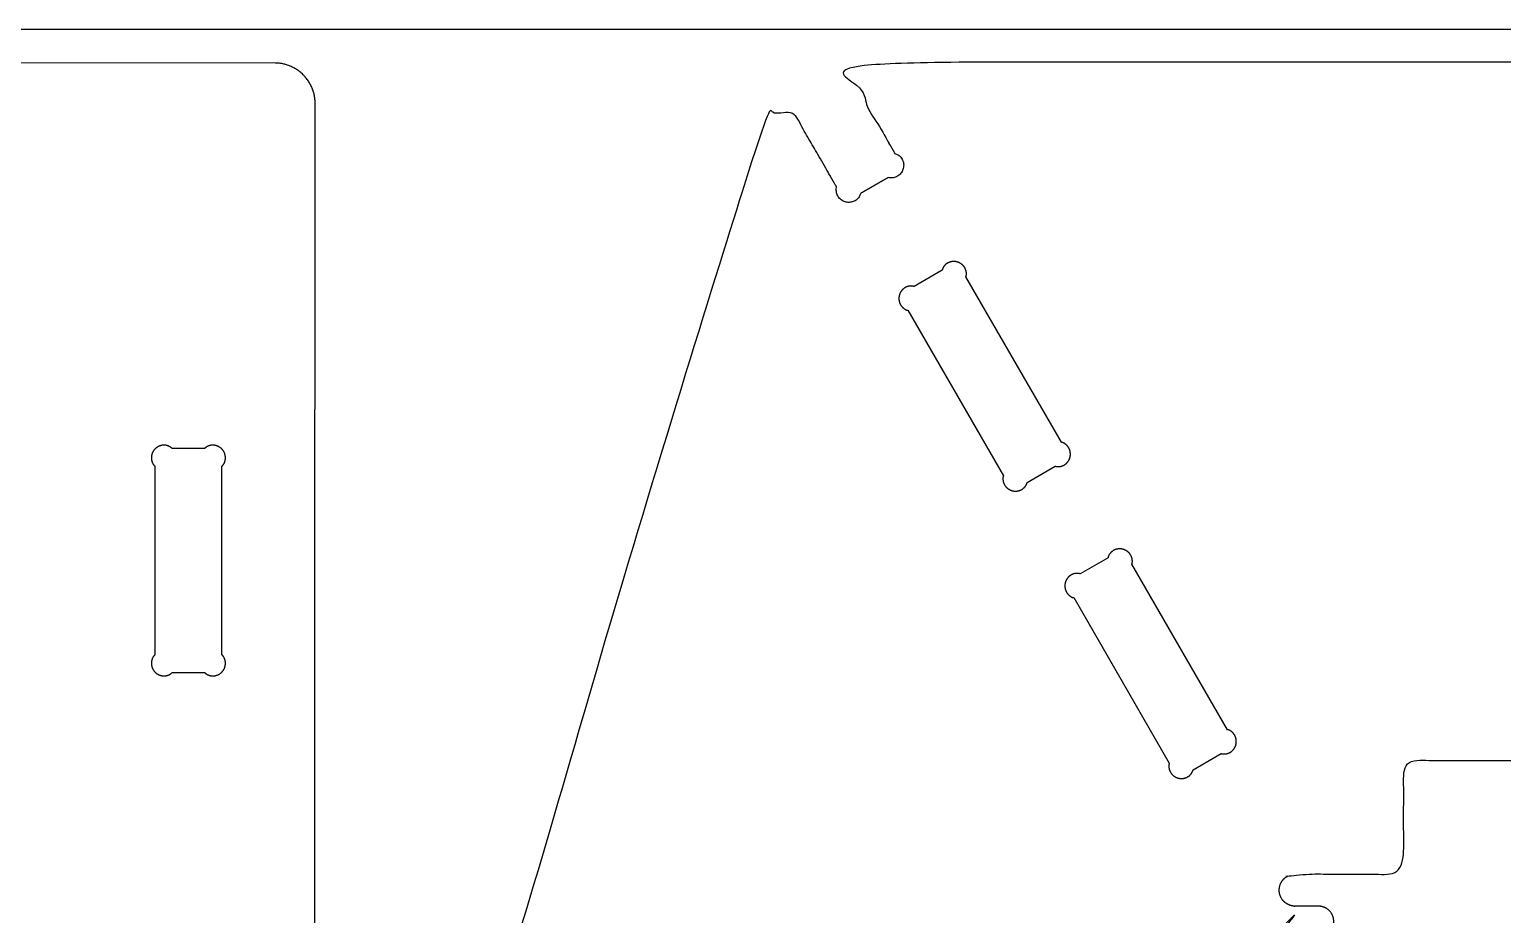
# Model space of a CAD drawing. Header units: millimetres. Extents: x 0 to 2438, y 0 to 1220.
# Drawn here: x 778 to 1238.5, y 943.3 to 1220 of the extents above; entities that cross this region are included whole.
import ezdxf

# ---------------------------------------------------------------- set-up
doc = ezdxf.new("R2010")
doc.units = ezdxf.units.MM
doc.header["$MEASUREMENT"] = 0
for name, color, linetype in [('Profile - inside', 30, 'Continuous'), ('Profile - outside', 7, 'Continuous'), ('Stock Perimeter', 1, 'Continuous')]:
    doc.layers.add(name, color=color, linetype=linetype)

msp = doc.modelspace()

# ---------------------------------------------------------------- linework, layer by layer
at = {"layer": 'Profile - inside'}
for points in [[(1052.56, 1132.22), (1082.47, 1080.43), (1082.45, 1080.41), (1082.44, 1080.39), (1082.44, 1080.37), (1082.43, 1080.35), (1082.42, 1080.33), (1082.41, 1080.31), (1082.4, 1080.28), (1082.39, 1080.26), (1082.38, 1080.24), (1082.38, 1080.21), (1082.36, 1080.16), (1082.35, 1080.11), (1082.34, 1080.06), (1082.33, 1080.01), (1082.32, 1079.95), (1082.32, 1079.9), (1082.31, 1079.84), (1082.31, 1079.78), (1082.3, 1079.72), (1082.3, 1079.66), (1082.3, 1079.6), (1082.3, 1079.52), (1082.31, 1079.43), (1082.31, 1079.34), (1082.32, 1079.25), (1082.33, 1079.16), (1082.34, 1079.07), (1082.35, 1078.98), (1082.37, 1078.89), (1082.38, 1078.8), (1082.4, 1078.71), (1082.43, 1078.61), (1082.45, 1078.52), (1082.48, 1078.43), (1082.51, 1078.34), (1082.54, 1078.25), (1082.58, 1078.16), (1082.61, 1078.07), (1082.65, 1077.98), (1082.7, 1077.89), (1082.74, 1077.8), (1082.79, 1077.71), (1082.84, 1077.62), (1082.89, 1077.54), (1082.94, 1077.45), (1083, 1077.37), (1083.06, 1077.29), (1083.12, 1077.21), (1083.18, 1077.13), (1083.24, 1077.05), (1083.31, 1076.97), (1083.38, 1076.9), (1083.45, 1076.83), (1083.52, 1076.75), (1083.6, 1076.69), (1083.68, 1076.62), (1083.75, 1076.55), (1083.83, 1076.49), (1083.91, 1076.43), (1084, 1076.37), (1084.08, 1076.31), (1084.16, 1076.26), (1084.25, 1076.21), (1084.34, 1076.16), (1084.43, 1076.11), (1084.51, 1076.07), (1084.6, 1076.03), (1084.69, 1075.99), (1084.78, 1075.95), (1084.87, 1075.92), (1084.97, 1075.88), (1085.06, 1075.85), (1085.15, 1075.83), (1085.24, 1075.8), (1085.33, 1075.78), (1085.42, 1075.76), (1085.51, 1075.74), (1085.61, 1075.72), (1085.7, 1075.71), (1085.79, 1075.7), (1085.88, 1075.69), (1085.97, 1075.68), (1086.05, 1075.68), (1086.14, 1075.68), (1086.23, 1075.67), (1086.37, 1075.68), (1086.45, 1075.68), (1086.52, 1075.68), (1086.59, 1075.69), (1086.67, 1075.7), (1086.74, 1075.71), (1086.81, 1075.72), (1086.89, 1075.73), (1086.96, 1075.74), (1087.04, 1075.75), (1087.11, 1075.77), (1087.19, 1075.79), (1087.26, 1075.81), (1087.34, 1075.83), (1087.41, 1075.85), (1087.49, 1075.87), (1087.56, 1075.9), (1087.63, 1075.92), (1087.71, 1075.95), (1087.78, 1075.98), (1087.85, 1076.01), (1087.92, 1076.05), (1088, 1076.08), (1088.07, 1076.12), (1088.14, 1076.15), (1088.21, 1076.19), (1088.28, 1076.23), (1088.34, 1076.27), (1088.41, 1076.32), (1088.48, 1076.36), (1088.54, 1076.41), (1088.61, 1076.46), (1088.67, 1076.51), (1088.73, 1076.56), (1088.79, 1076.61), (1088.85, 1076.66), (1088.91, 1076.72), (1088.97, 1076.77), (1089.03, 1076.83), (1089.08, 1076.89), (1089.13, 1076.95), (1089.19, 1077.01), (1089.24, 1077.07), (1089.28, 1077.13), (1089.33, 1077.19), (1089.38, 1077.26), (1089.42, 1077.32), (1089.47, 1077.39), (1089.51, 1077.45), (1089.55, 1077.52), (1089.58, 1077.59), (1089.62, 1077.66), (1089.65, 1077.73), (1089.69, 1077.8), (1089.72, 1077.87), (1089.75, 1077.94), (1089.78, 1078.01), (1089.8, 1078.08), (1089.83, 1078.15), (1089.85, 1078.22), (1089.87, 1078.29), (1089.89, 1078.36), (1089.91, 1078.43), (1098.65, 1083.48), (1098.72, 1083.46), (1098.79, 1083.44), (1098.87, 1083.43), (1098.94, 1083.41), (1099.01, 1083.4), (1099.09, 1083.38), (1099.16, 1083.37), (1099.24, 1083.36), (1099.31, 1083.36), (1099.39, 1083.35), (1099.47, 1083.35), (1099.55, 1083.34), (1099.62, 1083.34), (1099.7, 1083.34), (1099.78, 1083.35), (1099.86, 1083.35), (1099.94, 1083.36), (1100.01, 1083.36), (1100.09, 1083.37), (1100.17, 1083.38), (1100.25, 1083.4), (1100.33, 1083.41), (1100.4, 1083.43), (1100.48, 1083.45), (1100.56, 1083.47), (1100.64, 1083.49), (1100.71, 1083.51), (1100.79, 1083.54), (1100.86, 1083.56), (1100.94, 1083.59), (1101.01, 1083.62), (1101.09, 1083.65), (1101.16, 1083.69), (1101.23, 1083.72), (1101.3, 1083.76), (1101.37, 1083.8), (1101.44, 1083.84), (1101.51, 1083.88), (1101.58, 1083.92), (1101.64, 1083.96), (1101.71, 1084.01), (1101.77, 1084.05), (1101.84, 1084.1), (1101.9, 1084.15), (1101.96, 1084.2), (1102.02, 1084.25), (1102.08, 1084.3), (1102.14, 1084.35), (1102.19, 1084.41), (1102.25, 1084.46), (1102.3, 1084.52), (1102.35, 1084.57), (1102.41, 1084.63), (1102.45, 1084.69), (1102.5, 1084.75), (1102.55, 1084.8), (1102.6, 1084.86), (1102.64, 1084.92), (1102.68, 1084.98), (1102.73, 1085.04), (1102.77, 1085.1), (1102.8, 1085.17), (1102.88, 1085.29), (1102.92, 1085.37), (1102.96, 1085.44), (1103, 1085.52), (1103.04, 1085.6), (1103.08, 1085.69), (1103.11, 1085.77), (1103.15, 1085.85), (1103.18, 1085.94), (1103.21, 1086.03), (1103.24, 1086.12), (1103.26, 1086.21), (1103.29, 1086.3), (1103.31, 1086.39), (1103.33, 1086.49), (1103.35, 1086.58), (1103.36, 1086.68), (1103.38, 1086.78), (1103.39, 1086.87), (1103.4, 1086.97), (1103.4, 1087.07), (1103.4, 1087.17), (1103.41, 1087.27), (1103.4, 1087.37), (1103.4, 1087.47), (1103.39, 1087.57), (1103.38, 1087.67), (1103.37, 1087.77), (1103.36, 1087.87), (1103.34, 1087.97), (1103.32, 1088.07), (1103.3, 1088.17), (1103.27, 1088.27), (1103.24, 1088.37), (1103.21, 1088.47), (1103.18, 1088.56), (1103.15, 1088.66), (1103.11, 1088.75), (1103.07, 1088.84), (1103.03, 1088.94), (1102.98, 1089.03), (1102.94, 1089.12), (1102.89, 1089.2), (1102.84, 1089.29), (1102.78, 1089.37), (1102.73, 1089.46), (1102.67, 1089.54), (1102.62, 1089.62), (1102.56, 1089.69), (1102.49, 1089.77), (1102.43, 1089.84), (1102.37, 1089.92), (1102.3, 1089.98), (1102.23, 1090.05), (1102.17, 1090.12), (1102.1, 1090.18), (1102.03, 1090.24), (1101.96, 1090.3), (1101.88, 1090.36), (1101.81, 1090.41), (1101.74, 1090.47), (1101.67, 1090.52), (1101.59, 1090.57), (1101.52, 1090.61), (1101.44, 1090.66), (1101.39, 1090.69), (1101.34, 1090.71), (1101.28, 1090.74), (1101.23, 1090.77), (1101.18, 1090.79), (1101.13, 1090.81), (1101.08, 1090.83), (1101.03, 1090.85), (1100.98, 1090.87), (1100.93, 1090.88), (1100.88, 1090.9), (1100.84, 1090.91), (1100.81, 1090.91), (1100.79, 1090.92), (1100.77, 1090.92), (1100.74, 1090.93), (1100.72, 1090.93), (1100.7, 1090.93), (1100.67, 1090.93), (1100.65, 1090.94), (1070.75, 1142.72), (1070.76, 1142.74), (1070.77, 1142.76), (1070.78, 1142.78), (1070.78, 1142.8), (1070.79, 1142.83), (1070.8, 1142.85), (1070.81, 1142.87), (1070.82, 1142.89), (1070.83, 1142.94), (1070.84, 1142.99), (1070.86, 1143.04), (1070.87, 1143.09), (1070.87, 1143.14), (1070.88, 1143.2), (1070.89, 1143.25), (1070.89, 1143.31), (1070.9, 1143.37), (1070.9, 1143.42), (1070.9, 1143.48), (1070.9, 1143.54), (1070.9, 1143.63), (1070.9, 1143.72), (1070.89, 1143.81), (1070.89, 1143.9), (1070.88, 1143.99), (1070.87, 1144.08), (1070.85, 1144.17), (1070.84, 1144.26), (1070.82, 1144.35), (1070.8, 1144.44), (1070.78, 1144.53), (1070.75, 1144.63), (1070.72, 1144.72), (1070.69, 1144.81), (1070.66, 1144.9), (1070.63, 1144.99), (1070.59, 1145.08), (1070.55, 1145.17), (1070.51, 1145.26), (1070.46, 1145.35), (1070.42, 1145.44), (1070.37, 1145.52), (1070.32, 1145.61), (1070.26, 1145.69), (1070.21, 1145.78), (1070.15, 1145.86), (1070.09, 1145.94), (1070.02, 1146.02), (1069.96, 1146.1), (1069.89, 1146.18), (1069.82, 1146.25), (1069.75, 1146.32), (1069.68, 1146.39), (1069.6, 1146.46), (1069.53, 1146.53), (1069.45, 1146.59), (1069.37, 1146.66), (1069.29, 1146.72), (1069.21, 1146.78), (1069.12, 1146.83), (1069.04, 1146.89), (1068.95, 1146.94), (1068.87, 1146.99), (1068.78, 1147.03), (1068.69, 1147.08), (1068.6, 1147.12), (1068.51, 1147.16), (1068.42, 1147.2), (1068.33, 1147.23), (1068.24, 1147.26), (1068.15, 1147.29), (1068.05, 1147.32), (1067.96, 1147.35), (1067.87, 1147.37), (1067.78, 1147.39), (1067.69, 1147.41), (1067.6, 1147.42), (1067.51, 1147.44), (1067.42, 1147.45), (1067.33, 1147.46), (1067.24, 1147.46), (1067.15, 1147.47), (1067.06, 1147.47), (1066.97, 1147.47), (1066.83, 1147.47), (1066.76, 1147.47), (1066.68, 1147.46), (1066.61, 1147.46), (1066.54, 1147.45), (1066.46, 1147.44), (1066.39, 1147.43), (1066.31, 1147.42), (1066.24, 1147.41), (1066.17, 1147.39), (1066.09, 1147.38), (1066.02, 1147.36), (1065.94, 1147.34), (1065.87, 1147.32), (1065.79, 1147.3), (1065.72, 1147.27), (1065.64, 1147.25), (1065.57, 1147.22), (1065.5, 1147.2), (1065.42, 1147.17), (1065.35, 1147.13), (1065.28, 1147.1), (1065.21, 1147.07), (1065.14, 1147.03), (1065.07, 1146.99), (1065, 1146.96), (1064.93, 1146.91), (1064.86, 1146.87), (1064.79, 1146.83), (1064.73, 1146.78), (1064.66, 1146.74), (1064.6, 1146.69), (1064.53, 1146.64), (1064.47, 1146.59), (1064.41, 1146.54), (1064.35, 1146.49), (1064.29, 1146.43), (1064.24, 1146.38), (1064.18, 1146.32), (1064.13, 1146.26), (1064.07, 1146.2), (1064.02, 1146.14), (1063.97, 1146.08), (1063.92, 1146.02), (1063.87, 1145.96), (1063.83, 1145.89), (1063.78, 1145.83), (1063.74, 1145.76), (1063.7, 1145.69), (1063.66, 1145.63), (1063.62, 1145.56), (1063.59, 1145.49), (1063.55, 1145.42), (1063.52, 1145.35), (1063.49, 1145.28), (1063.46, 1145.21), (1063.43, 1145.14), (1063.4, 1145.07), (1063.38, 1145), (1063.36, 1144.93), (1063.34, 1144.86), (1063.32, 1144.79), (1063.3, 1144.72), (1054.55, 1139.66), (1054.48, 1139.69), (1054.41, 1139.7), (1054.34, 1139.72), (1054.26, 1139.74), (1054.19, 1139.75), (1054.12, 1139.76), (1054.04, 1139.77), (1053.96, 1139.78), (1053.89, 1139.79), (1053.81, 1139.8), (1053.74, 1139.8), (1053.66, 1139.81), (1053.58, 1139.81), (1053.5, 1139.81), (1053.42, 1139.8), (1053.35, 1139.8), (1053.27, 1139.79), (1053.19, 1139.79), (1053.11, 1139.78), (1053.03, 1139.77), (1052.95, 1139.75), (1052.88, 1139.74), (1052.8, 1139.72), (1052.72, 1139.7), (1052.64, 1139.68), (1052.57, 1139.66), (1052.49, 1139.64), (1052.41, 1139.61), (1052.34, 1139.58), (1052.26, 1139.56), (1052.19, 1139.53), (1052.12, 1139.49), (1052.04, 1139.46), (1051.97, 1139.43), (1051.9, 1139.39), (1051.83, 1139.35), (1051.76, 1139.31), (1051.69, 1139.27), (1051.62, 1139.23), (1051.56, 1139.19), (1051.49, 1139.14), (1051.43, 1139.09), (1051.36, 1139.05), (1051.3, 1139), (1051.24, 1138.95), (1051.18, 1138.9), (1051.12, 1138.85), (1051.06, 1138.79), (1051.01, 1138.74), (1050.95, 1138.69), (1050.9, 1138.63), (1050.85, 1138.57), (1050.8, 1138.52), (1050.75, 1138.46), (1050.7, 1138.4), (1050.65, 1138.34), (1050.61, 1138.28), (1050.56, 1138.22), (1050.52, 1138.16), (1050.48, 1138.1), (1050.44, 1138.04), (1050.4, 1137.98), (1050.32, 1137.86), (1050.28, 1137.78), (1050.24, 1137.7), (1050.2, 1137.63), (1050.16, 1137.54), (1050.12, 1137.46), (1050.09, 1137.38), (1050.05, 1137.29), (1050.02, 1137.21), (1049.99, 1137.12), (1049.96, 1137.03), (1049.94, 1136.94), (1049.91, 1136.85), (1049.89, 1136.75), (1049.87, 1136.66), (1049.85, 1136.56), (1049.84, 1136.47), (1049.83, 1136.37), (1049.82, 1136.27), (1049.81, 1136.17), (1049.8, 1136.08), (1049.8, 1135.98), (1049.8, 1135.88), (1049.8, 1135.78), (1049.8, 1135.68), (1049.81, 1135.58), (1049.82, 1135.47), (1049.83, 1135.37), (1049.85, 1135.27), (1049.86, 1135.17), (1049.88, 1135.07), (1049.91, 1134.98), (1049.93, 1134.88), (1049.96, 1134.78), (1049.99, 1134.68), (1050.02, 1134.59), (1050.06, 1134.49), (1050.09, 1134.4), (1050.13, 1134.3), (1050.18, 1134.21), (1050.22, 1134.12), (1050.27, 1134.03), (1050.32, 1133.94), (1050.37, 1133.86), (1050.42, 1133.77), (1050.47, 1133.69), (1050.53, 1133.61), (1050.59, 1133.53), (1050.65, 1133.45), (1050.71, 1133.38), (1050.77, 1133.3), (1050.84, 1133.23), (1050.9, 1133.16), (1050.97, 1133.1), (1051.04, 1133.03), (1051.11, 1132.97), (1051.18, 1132.91), (1051.25, 1132.85), (1051.32, 1132.79), (1051.39, 1132.73), (1051.46, 1132.68), (1051.54, 1132.63), (1051.61, 1132.58), (1051.69, 1132.54), (1051.76, 1132.49), (1051.82, 1132.46), (1051.87, 1132.43), (1051.92, 1132.41), (1051.97, 1132.38), (1052.02, 1132.36), (1052.08, 1132.34), (1052.13, 1132.32), (1052.18, 1132.3), (1052.23, 1132.28), (1052.28, 1132.27), (1052.32, 1132.25), (1052.37, 1132.24), (1052.4, 1132.24), (1052.42, 1132.23), (1052.44, 1132.23), (1052.47, 1132.23), (1052.49, 1132.22), (1052.52, 1132.22), (1052.54, 1132.22), (1052.56, 1132.22)], [(838.19, 1024.46), (838.19, 1083.51), (838.21, 1083.52), (838.23, 1083.54), (838.25, 1083.55), (838.27, 1083.56), (838.28, 1083.58), (838.3, 1083.59), (838.32, 1083.61), (838.34, 1083.63), (838.37, 1083.66), (838.41, 1083.7), (838.45, 1083.73), (838.48, 1083.77), (838.51, 1083.81), (838.55, 1083.86), (838.58, 1083.9), (838.61, 1083.95), (838.65, 1084), (838.68, 1084.04), (838.71, 1084.1), (838.74, 1084.15), (838.78, 1084.22), (838.82, 1084.3), (838.86, 1084.38), (838.9, 1084.46), (838.94, 1084.54), (838.97, 1084.63), (839.01, 1084.71), (839.04, 1084.8), (839.07, 1084.89), (839.1, 1084.98), (839.12, 1085.07), (839.15, 1085.16), (839.17, 1085.25), (839.19, 1085.35), (839.21, 1085.44), (839.22, 1085.54), (839.24, 1085.64), (839.25, 1085.73), (839.26, 1085.83), (839.26, 1085.93), (839.26, 1086.03), (839.27, 1086.13), (839.26, 1086.23), (839.26, 1086.33), (839.25, 1086.43), (839.24, 1086.53), (839.23, 1086.63), (839.22, 1086.73), (839.2, 1086.83), (839.18, 1086.93), (839.16, 1087.03), (839.13, 1087.13), (839.1, 1087.23), (839.07, 1087.32), (839.04, 1087.42), (839.01, 1087.52), (838.97, 1087.61), (838.93, 1087.7), (838.89, 1087.79), (838.84, 1087.89), (838.8, 1087.97), (838.75, 1088.06), (838.7, 1088.15), (838.64, 1088.23), (838.59, 1088.32), (838.53, 1088.4), (838.47, 1088.48), (838.41, 1088.55), (838.35, 1088.63), (838.29, 1088.7), (838.23, 1088.77), (838.16, 1088.84), (838.09, 1088.91), (838.03, 1088.98), (837.96, 1089.04), (837.89, 1089.1), (837.82, 1089.16), (837.74, 1089.22), (837.67, 1089.27), (837.6, 1089.32), (837.52, 1089.37), (837.45, 1089.42), (837.37, 1089.47), (837.3, 1089.51), (837.17, 1089.58), (837.11, 1089.62), (837.04, 1089.65), (836.98, 1089.68), (836.91, 1089.71), (836.84, 1089.74), (836.77, 1089.77), (836.7, 1089.8), (836.63, 1089.82), (836.56, 1089.85), (836.49, 1089.87), (836.41, 1089.89), (836.34, 1089.92), (836.27, 1089.94), (836.19, 1089.95), (836.11, 1089.97), (836.04, 1089.99), (835.96, 1090), (835.88, 1090.01), (835.81, 1090.02), (835.73, 1090.03), (835.65, 1090.04), (835.57, 1090.05), (835.49, 1090.05), (835.41, 1090.05), (835.33, 1090.05), (835.25, 1090.05), (835.17, 1090.05), (835.09, 1090.05), (835.01, 1090.04), (834.93, 1090.03), (834.85, 1090.02), (834.77, 1090.01), (834.69, 1090), (834.61, 1089.99), (834.54, 1089.97), (834.46, 1089.95), (834.38, 1089.93), (834.3, 1089.91), (834.23, 1089.89), (834.15, 1089.86), (834.08, 1089.84), (834, 1089.81), (833.93, 1089.78), (833.86, 1089.75), (833.78, 1089.72), (833.71, 1089.68), (833.64, 1089.65), (833.57, 1089.61), (833.51, 1089.57), (833.44, 1089.53), (833.37, 1089.49), (833.31, 1089.45), (833.25, 1089.41), (833.19, 1089.36), (833.12, 1089.32), (833.07, 1089.27), (833.01, 1089.22), (832.95, 1089.17), (832.89, 1089.12), (832.84, 1089.07), (832.79, 1089.02), (832.74, 1088.97), (822.65, 1088.96), (822.59, 1089.02), (822.54, 1089.07), (822.49, 1089.12), (822.43, 1089.17), (822.38, 1089.22), (822.32, 1089.27), (822.26, 1089.32), (822.2, 1089.36), (822.13, 1089.41), (822.07, 1089.45), (822.01, 1089.49), (821.94, 1089.53), (821.88, 1089.57), (821.81, 1089.61), (821.74, 1089.65), (821.67, 1089.68), (821.6, 1089.72), (821.53, 1089.75), (821.45, 1089.78), (821.38, 1089.81), (821.31, 1089.84), (821.23, 1089.86), (821.16, 1089.89), (821.08, 1089.91), (821, 1089.93), (820.93, 1089.95), (820.85, 1089.97), (820.77, 1089.99), (820.69, 1090), (820.61, 1090.01), (820.53, 1090.02), (820.45, 1090.03), (820.37, 1090.04), (820.29, 1090.05), (820.21, 1090.05), (820.13, 1090.05), (820.05, 1090.05), (819.97, 1090.05), (819.89, 1090.05), (819.82, 1090.05), (819.74, 1090.04), (819.66, 1090.03), (819.58, 1090.02), (819.5, 1090.01), (819.42, 1090), (819.35, 1089.99), (819.27, 1089.97), (819.19, 1089.95), (819.12, 1089.94), (819.04, 1089.92), (818.97, 1089.89), (818.9, 1089.87), (818.82, 1089.85), (818.75, 1089.82), (818.68, 1089.8), (818.61, 1089.77), (818.54, 1089.74), (818.47, 1089.71), (818.41, 1089.68), (818.34, 1089.65), (818.28, 1089.62), (818.21, 1089.58), (818.09, 1089.51), (818.01, 1089.47), (817.94, 1089.42), (817.86, 1089.37), (817.79, 1089.32), (817.71, 1089.27), (817.64, 1089.22), (817.57, 1089.16), (817.5, 1089.1), (817.43, 1089.04), (817.36, 1088.98), (817.29, 1088.91), (817.22, 1088.84), (817.16, 1088.77), (817.09, 1088.7), (817.03, 1088.63), (816.97, 1088.55), (816.91, 1088.48), (816.85, 1088.4), (816.8, 1088.32), (816.74, 1088.23), (816.69, 1088.15), (816.64, 1088.06), (816.59, 1087.97), (816.54, 1087.89), (816.5, 1087.79), (816.46, 1087.7), (816.42, 1087.61), (816.38, 1087.52), (816.34, 1087.42), (816.31, 1087.32), (816.28, 1087.23), (816.25, 1087.13), (816.23, 1087.03), (816.21, 1086.93), (816.19, 1086.83), (816.17, 1086.73), (816.15, 1086.63), (816.14, 1086.53), (816.13, 1086.43), (816.13, 1086.33), (816.12, 1086.23), (816.12, 1086.13), (816.12, 1086.03), (816.12, 1085.93), (816.13, 1085.83), (816.14, 1085.73), (816.15, 1085.64), (816.16, 1085.54), (816.18, 1085.44), (816.2, 1085.35), (816.21, 1085.25), (816.24, 1085.16), (816.26, 1085.07), (816.29, 1084.98), (816.32, 1084.89), (816.35, 1084.8), (816.38, 1084.71), (816.41, 1084.63), (816.45, 1084.54), (816.48, 1084.46), (816.52, 1084.38), (816.56, 1084.3), (816.6, 1084.22), (816.65, 1084.15), (816.68, 1084.1), (816.71, 1084.04), (816.74, 1084), (816.77, 1083.95), (816.8, 1083.9), (816.84, 1083.86), (816.87, 1083.81), (816.91, 1083.77), (816.94, 1083.73), (816.97, 1083.7), (817.01, 1083.66), (817.05, 1083.63), (817.06, 1083.61), (817.08, 1083.59), (817.1, 1083.58), (817.12, 1083.56), (817.14, 1083.55), (817.16, 1083.54), (817.18, 1083.52), (817.19, 1083.51), (817.19, 1024.46), (817.17, 1024.45), (817.15, 1024.44), (817.14, 1024.42), (817.12, 1024.41), (817.1, 1024.39), (817.08, 1024.38), (817.06, 1024.36), (817.04, 1024.35), (817.01, 1024.31), (816.97, 1024.28), (816.94, 1024.24), (816.9, 1024.2), (816.87, 1024.16), (816.84, 1024.12), (816.8, 1024.07), (816.77, 1024.03), (816.74, 1023.98), (816.71, 1023.93), (816.68, 1023.88), (816.65, 1023.83), (816.6, 1023.75), (816.56, 1023.67), (816.52, 1023.59), (816.48, 1023.51), (816.45, 1023.43), (816.41, 1023.35), (816.38, 1023.26), (816.35, 1023.17), (816.32, 1023.09), (816.29, 1023), (816.26, 1022.91), (816.24, 1022.81), (816.21, 1022.72), (816.2, 1022.63), (816.18, 1022.53), (816.16, 1022.44), (816.15, 1022.34), (816.14, 1022.24), (816.13, 1022.14), (816.12, 1022.04), (816.12, 1021.94), (816.12, 1021.84), (816.12, 1021.74), (816.13, 1021.64), (816.13, 1021.54), (816.14, 1021.44), (816.15, 1021.34), (816.17, 1021.24), (816.19, 1021.14), (816.21, 1021.04), (816.23, 1020.94), (816.25, 1020.84), (816.28, 1020.75), (816.31, 1020.65), (816.34, 1020.55), (816.38, 1020.46), (816.42, 1020.36), (816.46, 1020.27), (816.5, 1020.18), (816.54, 1020.09), (816.59, 1020), (816.64, 1019.91), (816.69, 1019.83), (816.74, 1019.74), (816.8, 1019.66), (816.85, 1019.58), (816.91, 1019.5), (816.97, 1019.42), (817.03, 1019.35), (817.09, 1019.27), (817.16, 1019.2), (817.22, 1019.13), (817.29, 1019.06), (817.36, 1019), (817.43, 1018.93), (817.5, 1018.87), (817.57, 1018.81), (817.64, 1018.76), (817.71, 1018.7), (817.79, 1018.65), (817.86, 1018.6), (817.94, 1018.55), (818.01, 1018.5), (818.09, 1018.46), (818.21, 1018.39), (818.28, 1018.36), (818.34, 1018.32), (818.41, 1018.29), (818.47, 1018.26), (818.54, 1018.23), (818.61, 1018.2), (818.68, 1018.18), (818.75, 1018.15), (818.82, 1018.12), (818.9, 1018.1), (818.97, 1018.08), (819.04, 1018.06), (819.12, 1018.04), (819.19, 1018.02), (819.27, 1018), (819.35, 1017.99), (819.42, 1017.97), (819.5, 1017.96), (819.58, 1017.95), (819.66, 1017.94), (819.74, 1017.93), (819.82, 1017.93), (819.9, 1017.92), (819.98, 1017.92), (820.06, 1017.92), (820.14, 1017.92), (820.22, 1017.92), (820.3, 1017.93), (820.38, 1017.93), (820.46, 1017.94), (820.53, 1017.95), (820.61, 1017.96), (820.69, 1017.97), (820.77, 1017.99), (820.85, 1018), (820.93, 1018.02), (821.01, 1018.04), (821.08, 1018.06), (821.16, 1018.08), (821.23, 1018.11), (821.31, 1018.14), (821.38, 1018.16), (821.46, 1018.19), (821.53, 1018.22), (821.6, 1018.26), (821.67, 1018.29), (821.74, 1018.33), (821.81, 1018.36), (821.88, 1018.4), (821.95, 1018.44), (822.01, 1018.48), (822.08, 1018.52), (822.14, 1018.57), (822.2, 1018.61), (822.26, 1018.66), (822.32, 1018.71), (822.38, 1018.75), (822.44, 1018.8), (822.49, 1018.85), (822.54, 1018.9), (822.6, 1018.96), (822.65, 1019.01), (832.74, 1019.01), (832.79, 1018.96), (832.84, 1018.9), (832.89, 1018.85), (832.95, 1018.8), (833.01, 1018.75), (833.06, 1018.71), (833.12, 1018.66), (833.18, 1018.61), (833.25, 1018.57), (833.31, 1018.52), (833.37, 1018.48), (833.44, 1018.44), (833.51, 1018.4), (833.57, 1018.36), (833.64, 1018.33), (833.71, 1018.29), (833.78, 1018.26), (833.86, 1018.22), (833.93, 1018.19), (834, 1018.16), (834.08, 1018.14), (834.15, 1018.11), (834.23, 1018.08), (834.3, 1018.06), (834.38, 1018.04), (834.46, 1018.02), (834.53, 1018), (834.61, 1017.99), (834.69, 1017.97), (834.77, 1017.96), (834.85, 1017.95), (834.93, 1017.94), (835.01, 1017.93), (835.09, 1017.93), (835.17, 1017.92), (835.25, 1017.92), (835.33, 1017.92), (835.41, 1017.92), (835.49, 1017.92), (835.57, 1017.93), (835.65, 1017.93), (835.73, 1017.94), (835.8, 1017.95), (835.88, 1017.96), (835.96, 1017.97), (836.04, 1017.99), (836.11, 1018), (836.19, 1018.02), (836.27, 1018.04), (836.34, 1018.06), (836.41, 1018.08), (836.49, 1018.1), (836.56, 1018.12), (836.63, 1018.15), (836.7, 1018.18), (836.77, 1018.2), (836.84, 1018.23), (836.91, 1018.26), (836.98, 1018.29), (837.04, 1018.32), (837.11, 1018.36), (837.17, 1018.39), (837.3, 1018.46), (837.37, 1018.5), (837.45, 1018.55), (837.52, 1018.6), (837.6, 1018.65), (837.67, 1018.7), (837.74, 1018.76), (837.82, 1018.81), (837.89, 1018.87), (837.96, 1018.93), (838.03, 1019), (838.09, 1019.06), (838.16, 1019.13), (838.23, 1019.2), (838.29, 1019.27), (838.35, 1019.35), (838.41, 1019.42), (838.47, 1019.5), (838.53, 1019.58), (838.59, 1019.66), (838.64, 1019.74), (838.7, 1019.83), (838.75, 1019.91), (838.8, 1020), (838.84, 1020.09), (838.89, 1020.18), (838.93, 1020.27), (838.97, 1020.36), (839.01, 1020.46), (839.04, 1020.55), (839.07, 1020.65), (839.1, 1020.75), (839.13, 1020.84), (839.16, 1020.94), (839.18, 1021.04), (839.2, 1021.14), (839.22, 1021.24), (839.23, 1021.34), (839.24, 1021.44), (839.25, 1021.54), (839.26, 1021.64), (839.26, 1021.74), (839.27, 1021.84), (839.26, 1021.94), (839.26, 1022.04), (839.26, 1022.14), (839.25, 1022.24), (839.24, 1022.34), (839.22, 1022.44), (839.21, 1022.53), (839.19, 1022.63), (839.17, 1022.72), (839.15, 1022.81), (839.12, 1022.91), (839.1, 1023), (839.07, 1023.09), (839.04, 1023.17), (839.01, 1023.26), (838.97, 1023.35), (838.94, 1023.43), (838.9, 1023.51), (838.86, 1023.59), (838.82, 1023.67), (838.78, 1023.75), (838.74, 1023.83), (838.71, 1023.88), (838.68, 1023.93), (838.65, 1023.98), (838.61, 1024.03), (838.58, 1024.07), (838.55, 1024.12), (838.51, 1024.16), (838.48, 1024.2), (838.45, 1024.24), (838.41, 1024.28), (838.38, 1024.31), (838.34, 1024.35), (838.32, 1024.36), (838.3, 1024.38), (838.29, 1024.39), (838.27, 1024.41), (838.25, 1024.42), (838.23, 1024.44), (838.21, 1024.45), (838.19, 1024.46)], [(1104.43, 1042.38), (1134.33, 990.6), (1134.32, 990.58), (1134.31, 990.56), (1134.3, 990.54), (1134.29, 990.52), (1134.29, 990.49), (1134.28, 990.47), (1134.27, 990.45), (1134.26, 990.43), (1134.25, 990.4), (1134.25, 990.38), (1134.23, 990.33), (1134.22, 990.28), (1134.21, 990.23), (1134.2, 990.17), (1134.19, 990.12), (1134.18, 990.06), (1134.18, 990.01), (1134.18, 989.95), (1134.17, 989.89), (1134.17, 989.83), (1134.17, 989.77), (1134.17, 989.68), (1134.17, 989.59), (1134.18, 989.51), (1134.19, 989.42), (1134.19, 989.33), (1134.21, 989.24), (1134.22, 989.15), (1134.24, 989.06), (1134.25, 988.96), (1134.27, 988.87), (1134.3, 988.78), (1134.32, 988.69), (1134.35, 988.6), (1134.38, 988.51), (1134.41, 988.41), (1134.45, 988.32), (1134.48, 988.23), (1134.52, 988.14), (1134.56, 988.05), (1134.61, 987.97), (1134.66, 987.88), (1134.7, 987.79), (1134.76, 987.7), (1134.81, 987.62), (1134.87, 987.54), (1134.92, 987.45), (1134.99, 987.37), (1135.05, 987.29), (1135.11, 987.22), (1135.18, 987.14), (1135.25, 987.06), (1135.32, 986.99), (1135.39, 986.92), (1135.47, 986.85), (1135.54, 986.78), (1135.62, 986.72), (1135.7, 986.66), (1135.78, 986.6), (1135.86, 986.54), (1135.95, 986.48), (1136.03, 986.43), (1136.12, 986.38), (1136.21, 986.33), (1136.29, 986.28), (1136.38, 986.24), (1136.47, 986.19), (1136.56, 986.15), (1136.65, 986.12), (1136.74, 986.08), (1136.83, 986.05), (1136.93, 986.02), (1137.02, 985.99), (1137.11, 985.97), (1137.2, 985.94), (1137.29, 985.92), (1137.38, 985.91), (1137.47, 985.89), (1137.56, 985.88), (1137.66, 985.87), (1137.75, 985.86), (1137.83, 985.85), (1137.92, 985.84), (1138.01, 985.84), (1138.1, 985.84), (1138.24, 985.84), (1138.31, 985.85), (1138.39, 985.85), (1138.46, 985.86), (1138.53, 985.86), (1138.61, 985.87), (1138.68, 985.88), (1138.76, 985.89), (1138.83, 985.91), (1138.91, 985.92), (1138.98, 985.94), (1139.06, 985.95), (1139.13, 985.97), (1139.2, 985.99), (1139.28, 986.01), (1139.35, 986.04), (1139.43, 986.06), (1139.5, 986.09), (1139.58, 986.12), (1139.65, 986.15), (1139.72, 986.18), (1139.79, 986.21), (1139.86, 986.25), (1139.94, 986.28), (1140.01, 986.32), (1140.08, 986.36), (1140.14, 986.4), (1140.21, 986.44), (1140.28, 986.48), (1140.35, 986.53), (1140.41, 986.58), (1140.48, 986.62), (1140.54, 986.67), (1140.6, 986.72), (1140.66, 986.78), (1140.72, 986.83), (1140.78, 986.88), (1140.84, 986.94), (1140.89, 987), (1140.95, 987.05), (1141, 987.11), (1141.05, 987.17), (1141.1, 987.23), (1141.15, 987.3), (1141.2, 987.36), (1141.25, 987.42), (1141.29, 987.49), (1141.33, 987.55), (1141.37, 987.62), (1141.41, 987.69), (1141.45, 987.76), (1141.49, 987.82), (1141.52, 987.89), (1141.56, 987.96), (1141.59, 988.03), (1141.62, 988.1), (1141.64, 988.17), (1141.67, 988.24), (1141.7, 988.31), (1141.72, 988.39), (1141.74, 988.46), (1141.76, 988.53), (1141.78, 988.6), (1150.52, 993.65), (1150.59, 993.63), (1150.66, 993.61), (1150.74, 993.59), (1150.81, 993.58), (1150.88, 993.56), (1150.96, 993.55), (1151.03, 993.54), (1151.11, 993.53), (1151.18, 993.52), (1151.26, 993.52), (1151.34, 993.51), (1151.41, 993.51), (1151.49, 993.51), (1151.57, 993.51), (1151.65, 993.51), (1151.73, 993.52), (1151.8, 993.52), (1151.88, 993.53), (1151.96, 993.54), (1152.04, 993.55), (1152.12, 993.56), (1152.19, 993.58), (1152.27, 993.59), (1152.35, 993.61), (1152.43, 993.63), (1152.5, 993.65), (1152.58, 993.68), (1152.66, 993.7), (1152.73, 993.73), (1152.81, 993.76), (1152.88, 993.79), (1152.95, 993.82), (1153.03, 993.85), (1153.1, 993.89), (1153.17, 993.93), (1153.24, 993.96), (1153.31, 994), (1153.38, 994.04), (1153.45, 994.09), (1153.51, 994.13), (1153.58, 994.17), (1153.64, 994.22), (1153.71, 994.27), (1153.77, 994.32), (1153.83, 994.37), (1153.89, 994.42), (1153.95, 994.47), (1154.01, 994.52), (1154.06, 994.57), (1154.12, 994.63), (1154.17, 994.68), (1154.22, 994.74), (1154.27, 994.8), (1154.32, 994.85), (1154.37, 994.91), (1154.42, 994.97), (1154.46, 995.03), (1154.51, 995.09), (1154.55, 995.15), (1154.59, 995.21), (1154.63, 995.27), (1154.67, 995.33), (1154.75, 995.46), (1154.79, 995.53), (1154.83, 995.61), (1154.87, 995.69), (1154.91, 995.77), (1154.95, 995.85), (1154.98, 995.94), (1155.02, 996.02), (1155.05, 996.11), (1155.08, 996.2), (1155.11, 996.29), (1155.13, 996.38), (1155.16, 996.47), (1155.18, 996.56), (1155.2, 996.65), (1155.22, 996.75), (1155.23, 996.85), (1155.24, 996.94), (1155.26, 997.04), (1155.26, 997.14), (1155.27, 997.24), (1155.27, 997.34), (1155.27, 997.44), (1155.27, 997.54), (1155.27, 997.64), (1155.26, 997.74), (1155.25, 997.84), (1155.24, 997.94), (1155.22, 998.04), (1155.21, 998.14), (1155.19, 998.24), (1155.17, 998.34), (1155.14, 998.44), (1155.11, 998.53), (1155.08, 998.63), (1155.05, 998.73), (1155.01, 998.82), (1154.98, 998.92), (1154.94, 999.01), (1154.9, 999.1), (1154.85, 999.19), (1154.8, 999.28), (1154.76, 999.37), (1154.71, 999.46), (1154.65, 999.54), (1154.6, 999.62), (1154.54, 999.7), (1154.48, 999.78), (1154.42, 999.86), (1154.36, 999.94), (1154.3, 1000.01), (1154.24, 1000.08), (1154.17, 1000.15), (1154.1, 1000.22), (1154.04, 1000.28), (1153.97, 1000.35), (1153.9, 1000.41), (1153.83, 1000.47), (1153.75, 1000.52), (1153.68, 1000.58), (1153.61, 1000.63), (1153.53, 1000.68), (1153.46, 1000.73), (1153.38, 1000.78), (1153.31, 1000.82), (1153.26, 1000.85), (1153.2, 1000.88), (1153.15, 1000.91), (1153.1, 1000.93), (1153.05, 1000.96), (1153, 1000.98), (1152.95, 1001), (1152.9, 1001.02), (1152.85, 1001.03), (1152.8, 1001.05), (1152.75, 1001.06), (1152.7, 1001.07), (1152.68, 1001.08), (1152.66, 1001.08), (1152.63, 1001.09), (1152.61, 1001.09), (1152.59, 1001.1), (1152.56, 1001.1), (1152.54, 1001.1), (1152.52, 1001.1), (1122.62, 1052.89), (1122.63, 1052.91), (1122.63, 1052.93), (1122.64, 1052.95), (1122.65, 1052.97), (1122.66, 1052.99), (1122.67, 1053.01), (1122.68, 1053.04), (1122.69, 1053.06), (1122.7, 1053.11), (1122.71, 1053.16), (1122.72, 1053.21), (1122.73, 1053.26), (1122.74, 1053.31), (1122.75, 1053.36), (1122.76, 1053.42), (1122.76, 1053.48), (1122.77, 1053.53), (1122.77, 1053.59), (1122.77, 1053.65), (1122.77, 1053.71), (1122.77, 1053.8), (1122.77, 1053.89), (1122.76, 1053.97), (1122.76, 1054.06), (1122.75, 1054.15), (1122.73, 1054.24), (1122.72, 1054.33), (1122.71, 1054.43), (1122.69, 1054.52), (1122.67, 1054.61), (1122.64, 1054.7), (1122.62, 1054.79), (1122.59, 1054.88), (1122.56, 1054.98), (1122.53, 1055.07), (1122.49, 1055.16), (1122.46, 1055.25), (1122.42, 1055.34), (1122.38, 1055.43), (1122.33, 1055.52), (1122.28, 1055.6), (1122.24, 1055.69), (1122.18, 1055.78), (1122.13, 1055.86), (1122.07, 1055.94), (1122.02, 1056.03), (1121.95, 1056.11), (1121.89, 1056.19), (1121.83, 1056.27), (1121.76, 1056.34), (1121.69, 1056.42), (1121.62, 1056.49), (1121.55, 1056.56), (1121.47, 1056.63), (1121.4, 1056.7), (1121.32, 1056.76), (1121.24, 1056.82), (1121.16, 1056.88), (1121.07, 1056.94), (1120.99, 1057), (1120.91, 1057.05), (1120.82, 1057.1), (1120.73, 1057.15), (1120.65, 1057.2), (1120.56, 1057.25), (1120.47, 1057.29), (1120.38, 1057.33), (1120.29, 1057.36), (1120.2, 1057.4), (1120.11, 1057.43), (1120.01, 1057.46), (1119.92, 1057.49), (1119.83, 1057.51), (1119.74, 1057.54), (1119.65, 1057.56), (1119.56, 1057.57), (1119.47, 1057.59), (1119.37, 1057.6), (1119.28, 1057.61), (1119.19, 1057.62), (1119.1, 1057.63), (1119.02, 1057.64), (1118.93, 1057.64), (1118.84, 1057.64), (1118.7, 1057.64), (1118.62, 1057.63), (1118.55, 1057.63), (1118.48, 1057.62), (1118.41, 1057.62), (1118.33, 1057.61), (1118.26, 1057.6), (1118.18, 1057.59), (1118.11, 1057.57), (1118.03, 1057.56), (1117.96, 1057.54), (1117.88, 1057.53), (1117.81, 1057.51), (1117.74, 1057.49), (1117.66, 1057.46), (1117.59, 1057.44), (1117.51, 1057.42), (1117.44, 1057.39), (1117.37, 1057.36), (1117.29, 1057.33), (1117.22, 1057.3), (1117.15, 1057.27), (1117.08, 1057.23), (1117.01, 1057.2), (1116.94, 1057.16), (1116.87, 1057.12), (1116.8, 1057.08), (1116.73, 1057.04), (1116.66, 1057), (1116.6, 1056.95), (1116.53, 1056.9), (1116.47, 1056.86), (1116.4, 1056.81), (1116.34, 1056.76), (1116.28, 1056.71), (1116.22, 1056.65), (1116.16, 1056.6), (1116.1, 1056.54), (1116.05, 1056.49), (1115.99, 1056.43), (1115.94, 1056.37), (1115.89, 1056.31), (1115.84, 1056.25), (1115.79, 1056.18), (1115.74, 1056.12), (1115.7, 1056.06), (1115.65, 1055.99), (1115.61, 1055.93), (1115.57, 1055.86), (1115.53, 1055.79), (1115.49, 1055.73), (1115.46, 1055.66), (1115.42, 1055.59), (1115.39, 1055.52), (1115.36, 1055.45), (1115.33, 1055.38), (1115.3, 1055.31), (1115.27, 1055.24), (1115.25, 1055.17), (1115.23, 1055.1), (1115.2, 1055.03), (1115.19, 1054.95), (1115.17, 1054.88), (1106.42, 1049.83), (1106.35, 1049.85), (1106.28, 1049.87), (1106.21, 1049.89), (1106.13, 1049.9), (1106.06, 1049.92), (1105.98, 1049.93), (1105.91, 1049.94), (1105.83, 1049.95), (1105.76, 1049.96), (1105.68, 1049.96), (1105.6, 1049.97), (1105.53, 1049.97), (1105.45, 1049.97), (1105.37, 1049.97), (1105.29, 1049.97), (1105.21, 1049.97), (1105.14, 1049.96), (1105.06, 1049.95), (1104.98, 1049.94), (1104.9, 1049.93), (1104.82, 1049.92), (1104.75, 1049.9), (1104.67, 1049.89), (1104.59, 1049.87), (1104.51, 1049.85), (1104.44, 1049.83), (1104.36, 1049.8), (1104.28, 1049.78), (1104.21, 1049.75), (1104.13, 1049.72), (1104.06, 1049.69), (1103.98, 1049.66), (1103.91, 1049.63), (1103.84, 1049.59), (1103.77, 1049.56), (1103.7, 1049.52), (1103.63, 1049.48), (1103.56, 1049.44), (1103.49, 1049.4), (1103.43, 1049.35), (1103.36, 1049.31), (1103.3, 1049.26), (1103.23, 1049.21), (1103.17, 1049.16), (1103.11, 1049.12), (1103.05, 1049.06), (1102.99, 1049.01), (1102.93, 1048.96), (1102.88, 1048.91), (1102.82, 1048.85), (1102.77, 1048.8), (1102.72, 1048.74), (1102.67, 1048.68), (1102.62, 1048.63), (1102.57, 1048.57), (1102.52, 1048.51), (1102.47, 1048.45), (1102.43, 1048.39), (1102.39, 1048.33), (1102.35, 1048.27), (1102.3, 1048.21), (1102.27, 1048.15), (1102.19, 1048.02), (1102.15, 1047.95), (1102.11, 1047.87), (1102.07, 1047.79), (1102.03, 1047.71), (1101.99, 1047.63), (1101.96, 1047.54), (1101.92, 1047.46), (1101.89, 1047.37), (1101.86, 1047.28), (1101.83, 1047.19), (1101.81, 1047.1), (1101.78, 1047.01), (1101.76, 1046.92), (1101.74, 1046.83), (1101.72, 1046.73), (1101.71, 1046.63), (1101.69, 1046.54), (1101.68, 1046.44), (1101.68, 1046.34), (1101.67, 1046.24), (1101.67, 1046.14), (1101.67, 1046.04), (1101.67, 1045.94), (1101.67, 1045.84), (1101.68, 1045.74), (1101.69, 1045.64), (1101.7, 1045.54), (1101.72, 1045.44), (1101.73, 1045.34), (1101.75, 1045.24), (1101.77, 1045.14), (1101.8, 1045.04), (1101.83, 1044.95), (1101.86, 1044.85), (1101.89, 1044.75), (1101.93, 1044.66), (1101.96, 1044.56), (1102, 1044.47), (1102.04, 1044.38), (1102.09, 1044.29), (1102.14, 1044.2), (1102.18, 1044.11), (1102.23, 1044.02), (1102.29, 1043.94), (1102.34, 1043.86), (1102.4, 1043.78), (1102.46, 1043.7), (1102.52, 1043.62), (1102.58, 1043.54), (1102.64, 1043.47), (1102.7, 1043.4), (1102.77, 1043.33), (1102.84, 1043.26), (1102.91, 1043.2), (1102.97, 1043.13), (1103.04, 1043.07), (1103.12, 1043.01), (1103.19, 1042.96), (1103.26, 1042.9), (1103.33, 1042.85), (1103.41, 1042.8), (1103.48, 1042.75), (1103.56, 1042.7), (1103.63, 1042.66), (1103.68, 1042.63), (1103.74, 1042.6), (1103.79, 1042.57), (1103.84, 1042.55), (1103.89, 1042.52), (1103.94, 1042.5), (1103.99, 1042.48), (1104.05, 1042.46), (1104.09, 1042.45), (1104.14, 1042.43), (1104.19, 1042.42), (1104.24, 1042.41), (1104.27, 1042.4), (1104.29, 1042.4), (1104.31, 1042.4), (1104.34, 1042.39), (1104.36, 1042.39), (1104.38, 1042.39), (1104.41, 1042.38), (1104.43, 1042.38)]]:
    msp.add_lwpolyline(points, dxfattribs=at)
at = {"layer": 'Profile - outside'}
for points in [[(867.32, 1196.96), (867.31, 1197.24), (867.3, 1197.52), (867.28, 1197.81), (867.26, 1198.09), (867.23, 1198.38), (867.19, 1198.67), (867.14, 1198.96), (867.09, 1199.26), (867.02, 1199.55), (866.96, 1199.84), (866.88, 1200.14), (866.8, 1200.43), (866.71, 1200.73), (866.61, 1201.02), (866.5, 1201.31), (866.39, 1201.6), (866.26, 1201.89), (866.14, 1202.18), (866, 1202.46), (865.85, 1202.75), (865.7, 1203.03), (865.54, 1203.31), (865.37, 1203.58), (865.2, 1203.85), (865.01, 1204.12), (864.82, 1204.38), (864.63, 1204.64), (864.42, 1204.89), (864.21, 1205.14), (864, 1205.39), (863.77, 1205.62), (863.54, 1205.86), (863.31, 1206.08), (863.07, 1206.3), (862.82, 1206.52), (862.57, 1206.72), (862.32, 1206.92), (862.06, 1207.12), (861.79, 1207.3), (861.52, 1207.48), (861.25, 1207.65), (860.97, 1207.82), (860.69, 1207.97), (860.41, 1208.12), (860.13, 1208.26), (859.84, 1208.4), (859.55, 1208.52), (859.26, 1208.64), (858.97, 1208.75), (858.68, 1208.85), (858.38, 1208.95), (858.09, 1209.04), (857.8, 1209.11), (857.5, 1209.19), (857.21, 1209.25), (856.92, 1209.31), (856.62, 1209.36), (856.33, 1209.4), (856.04, 1209.44), (855.75, 1209.47), (855.47, 1209.49), (855.18, 1209.51), (854.9, 1209.51), (29.77, 1209.52)], [(17.32, 814.13), (867.07, 814.13), (867.32, 1196.96)]]:
    msp.add_lwpolyline(points, dxfattribs=at)
msp.add_rational_spline([(1355.91, 945.94), (1359.53, 945.94), (1363.16, 945.94), (1368.16, 945.94), (1368.16, 950.94), (1368.16, 955.94), (1363.16, 955.94), (1348.71, 955.94), (1334.25, 955.94), (1329.25, 955.94), (1329.25, 960.94), (1329.25, 963.55), (1329.25, 966.16), (1329.25, 976.84), (1329.25, 987.51), (1329.25, 991.51), (1325.25, 991.51), (1268.42, 991.51), (1211.58, 991.51), (1207.58, 991.51), (1207.58, 987.51), (1207.58, 976.84), (1207.58, 966.16), (1207.58, 963.55), (1207.58, 960.94), (1207.58, 955.94), (1202.58, 955.94), (1188.13, 955.94), (1173.68, 955.94), (1168.68, 955.94), (1168.68, 950.94), (1168.68, 945.94), (1173.68, 945.94), (1177.3, 945.94), (1180.93, 945.94), (1185.74, 945.94), (1185.74, 941.13), (1185.74, 936.31), (1180.93, 936.31), (1175.47, 936.31), (1170, 936.31), (1166.66, 936.31), (1164.31, 933.93), (1032.98, 800.88), (901.65, 667.82), (898.71, 664.83), (894.51, 664.83), (875.5, 664.83), (856.48, 664.83), (856.2, 664.83), (855.91, 664.83), (855.84, 664.83), (855.76, 664.83), (855.69, 664.83), (855.62, 664.83), (855.48, 664.83), (855.33, 664.83), (852.13, 664.83), (850.23, 667.41), (848.33, 669.98), (849.26, 673.04), (928.27, 931.76), (1007.28, 1190.47), (1008.43, 1194.23), (1012.34, 1194.68), (1016.25, 1195.13), (1018.21, 1191.72), (1024.28, 1181.21), (1030.35, 1170.7), (1030.19, 1170.39), (1030.19, 1169.87), (1030.19, 1165.94), (1034.12, 1165.94), (1037.13, 1165.94), (1037.79, 1168.7), (1042.17, 1171.23), (1046.54, 1173.75), (1049.26, 1172.95), (1050.76, 1175.56), (1052.73, 1178.96), (1049.33, 1180.93), (1048.88, 1181.18), (1048.54, 1181.21), (1042.88, 1191), (1037.22, 1200.8), (1035.49, 1203.8), (1037.22, 1206.8), (1038.95, 1209.8), (1042.41, 1209.8), (1268.42, 1209.8), (1494.42, 1209.8), (1497.89, 1209.8), (1499.62, 1206.8), (1501.35, 1203.8), (1499.62, 1200.8), (1493.96, 1191), (1488.3, 1181.21), (1487.95, 1181.18), (1487.51, 1180.93), (1484.11, 1178.96), (1486.07, 1175.56), (1487.58, 1172.95), (1490.3, 1173.75), (1494.67, 1171.23), (1499.04, 1168.7), (1499.71, 1165.94), (1502.72, 1165.94), (1506.65, 1165.94), (1506.65, 1169.87), (1506.65, 1170.39), (1506.49, 1170.7), (1512.55, 1181.21), (1518.62, 1191.72), (1520.59, 1195.13), (1524.5, 1194.68), (1528.41, 1194.23), (1529.56, 1190.47), (1608.57, 931.76), (1687.58, 673.04), (1688.51, 669.98), (1686.61, 667.41), (1684.7, 664.83), (1681.5, 664.83), (1681.36, 664.83), (1681.22, 664.83), (1681.14, 664.83), (1681.07, 664.83), (1681, 664.83), (1680.93, 664.83), (1680.64, 664.83), (1680.35, 664.83), (1661.34, 664.83), (1642.32, 664.83), (1638.13, 664.83), (1635.19, 667.82), (1503.86, 800.88), (1372.53, 933.93), (1370.18, 936.31), (1366.83, 936.31), (1361.37, 936.31), (1355.91, 936.31), (1351.09, 936.31), (1351.09, 941.13), (1351.09, 945.94), (1355.91, 945.94)], [1, 1, 1, 0.707106781187, 1, 0.707106781187, 1, 1, 1, 0.707106781187, 1, 1, 1, 1, 1, 0.707106781187, 1, 1, 1, 0.707106781187, 1, 1, 1, 1, 1, 0.707106781187, 1, 1, 1, 0.707106781187, 1, 0.707106781187, 1, 1, 1, 0.707106781187, 1, 0.707106781187, 1, 1, 1, 0.922623405743, 1, 1, 1, 0.922623405744, 1, 1, 1, 1, 1, 1, 1, 1, 1, 1, 1, 0.893028324836, 1.00000005101, 0.893028426852, 0.999999795968, 0.999999795968, 0.999999795968, 0.836257488342, 0.999999795968, 0.836257488342, 0.999999795968, 0.999999795968, 0.999999795968, 1.03656542106, 1.09309028058, 0.772931549849, 1.09309028058, 0.829468812395, 0.999984902503, 0.999984902503, 0.999984902503, 0.829784424883, 1.09330564632, 0.773083836422, 1.09330564632, 1.03716330291, 1.00070708942, 1.00070708942, 1.00070708942, 0.866624896364, 1.00070708942, 0.866624896364, 1.00070708942, 1.00070708942, 1.00070708942, 0.866624896364, 1.00070708942, 0.866624896364, 1.00070708942, 1.00070708942, 1.00070708942, 1.03716330291, 1.09330564632, 0.773083836422, 1.09330564632, 0.829784424883, 0.999984902503, 0.999984902503, 0.999984902503, 0.829468812395, 1.09309028058, 0.772931549849, 1.09309028058, 1.03656542106, 0.999999795968, 0.999999795968, 0.999999795968, 0.836257488342, 0.999999795968, 0.836257488342, 0.999999795968, 0.999999795968, 0.999999795968, 0.893028284742, 0.999999948992, 0.893028233733, 0.999999897984, 0.999999897984, 0.999999897984, 0.999999897984, 0.999999897984, 0.999999897984, 0.999999897984, 0.999999897984, 0.999999897984, 0.999999897984, 0.999999897984, 0.922623311622, 0.999999897984, 0.999999897984, 0.999999897984, 0.922623311621, 0.999999897984, 0.999999897984, 0.999999897984, 0.707106709051, 0.999999897984, 0.707106709051, 0.999999897984], degree=2, knots=[560.191106, 560.191106, 560.191106, 560.400704, 560.400704, 568.254685, 568.254685, 576.108667, 576.108667, 605.015782, 605.015782, 612.869764, 612.869764, 618.090818, 618.090818, 639.440867, 639.440867, 645.724052, 645.724052, 759.392809, 759.392809, 765.675994, 765.675994, 787.026042, 787.026042, 792.247097, 792.247097, 800.101078, 800.101078, 829.008193, 829.008193, 836.862175, 836.862175, 844.716157, 844.716157, 844.925754, 844.925754, 852.487322, 852.487322, 860.048889, 860.048889, 860.479088, 860.479088, 866.814585, 866.814585, 881.535447, 881.535447, 889.474226, 889.474226, 890.971535, 890.971535, 891.545856, 891.545856, 891.68942, 891.68942, 891.832984, 891.832984, 892.120113, 892.120113, 892.353496, 892.353496, 892.586879, 892.586879, 913.878373, 913.878373, 920.84286, 920.84286, 927.807348, 927.807348, 952.076418, 952.076418, 952.310825, 952.310825, 953.638487, 953.638487, 954.731742, 954.731742, 964.828094, 964.828094, 965.921348, 965.921348, 967.24901, 967.24901, 967.483418, 967.483418, 990.114462, 990.114462, 996.397956, 996.397956, 1002.68145, 1002.68145, 1020.526228, 1020.526228, 1026.809722, 1026.809722, 1033.093216, 1033.093216, 1055.724261, 1055.724261, 1055.958668, 1055.958668, 1057.28633, 1057.28633, 1058.379584, 1058.379584, 1068.475937, 1068.475937, 1069.569191, 1069.569191, 1070.896853, 1070.896853, 1071.131261, 1071.131261, 1095.400331, 1095.400331, 1102.364818, 1102.364818, 1109.329305, 1109.329305, 1130.6208, 1130.6208, 1130.854183, 1130.854183, 1131.087566, 1131.087566, 1131.374694, 1131.374694, 1131.518258, 1131.518258, 1131.661823, 1131.661823, 1132.236143, 1132.236143, 1133.733453, 1133.733453, 1141.672232, 1141.672232, 1156.393093, 1156.393093, 1162.728591, 1162.728591, 1163.15879, 1163.15879, 1170.720357, 1170.720357, 1178.281924, 1178.281924, 1178.281924], dxfattribs=at)
at = {"layer": 'Stock Perimeter'}
msp.add_lwpolyline([(0, 0), (2438, 0), (2438, 1220), (0, 1220), (0, 0)], dxfattribs=at)

doc.saveas('drawing.dxf')
